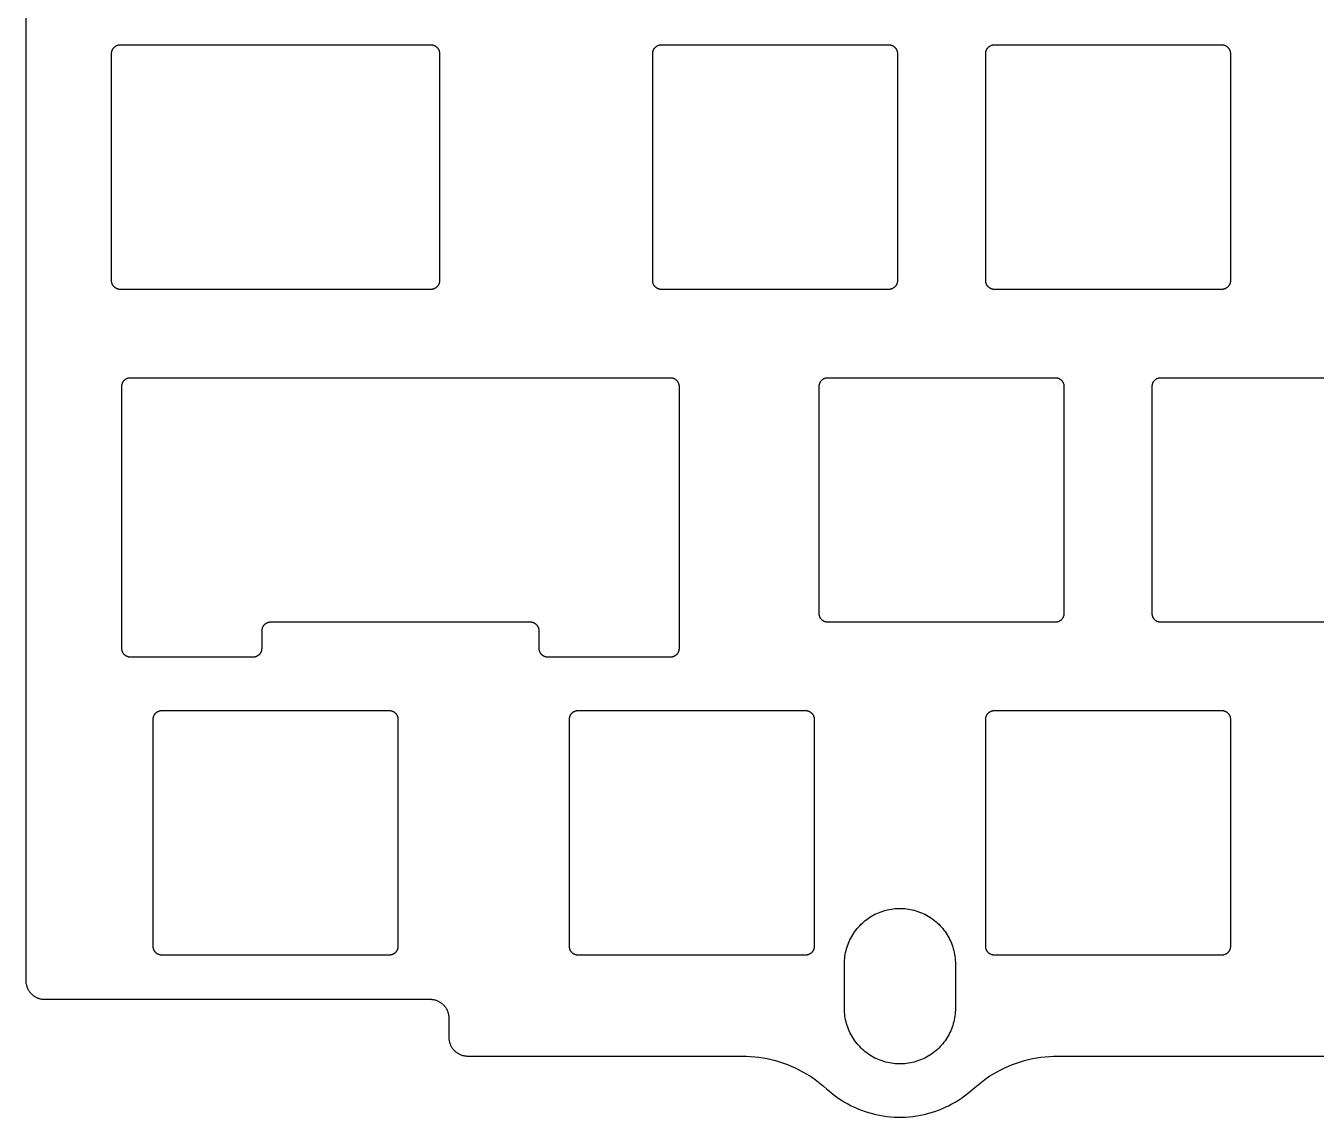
# Model space of a CAD drawing. Header units: millimetres. Extents: x 607 to 893, y -189 to -81.
# Drawn here: x 607.1 to 680.9, y -189.5 to -127 of the extents above; entities that cross this region are included whole.
import ezdxf

# ---------------------------------------------------------------- set-up
doc = ezdxf.new("R2010")
doc.units = ezdxf.units.MM
doc.layers.add('Layer 01', color=18, linetype='Continuous', true_color=0x000000)

msp = doc.modelspace()

# ---------------------------------------------------------------- linework, layer by layer
at = {"layer": 'Layer 01'}
for points in [[(607.125, -88.561), (607.125, -181.661)], [(612.031, -128.611), (612.032, -128.594), (612.032, -128.577), (612.034, -128.56), (612.036, -128.543), (612.039, -128.526), (612.042, -128.509), (612.045, -128.492), (612.05, -128.476), (612.055, -128.459), (612.06, -128.443), (612.066, -128.427), (612.073, -128.411), (612.08, -128.396), (612.087, -128.381), (612.095, -128.366), (612.104, -128.351), (612.113, -128.336), (612.123, -128.322), (612.133, -128.309), (612.143, -128.295), (612.154, -128.282), (612.166, -128.269), (612.178, -128.257), (612.19, -128.245), (612.203, -128.234), (612.216, -128.223), (612.229, -128.212), (612.243, -128.202), (612.257, -128.193), (612.271, -128.183), (612.286, -128.175), (612.301, -128.167), (612.317, -128.159), (612.332, -128.152), (612.348, -128.146), (612.364, -128.14), (612.38, -128.134), (612.396, -128.129), (612.413, -128.125), (612.43, -128.121), (612.446, -128.118), (612.463, -128.115), (612.48, -128.113), (612.497, -128.112), (612.514, -128.111), (612.531, -128.111)], [(612.531, -128.111), (630.294, -128.111)], [(630.294, -128.111), (630.311, -128.111), (630.328, -128.112), (630.345, -128.113), (630.362, -128.115), (630.379, -128.118), (630.395, -128.121), (630.412, -128.125), (630.429, -128.129), (630.445, -128.134), (630.461, -128.14), (630.477, -128.146), (630.493, -128.152), (630.508, -128.159), (630.524, -128.167), (630.539, -128.175), (630.554, -128.183), (630.568, -128.193), (630.582, -128.202), (630.596, -128.212), (630.609, -128.223), (630.622, -128.234), (630.635, -128.245), (630.647, -128.257), (630.659, -128.269), (630.671, -128.282), (630.682, -128.295), (630.692, -128.309), (630.702, -128.322), (630.712, -128.336), (630.721, -128.351), (630.73, -128.366), (630.738, -128.381), (630.745, -128.396), (630.752, -128.411), (630.759, -128.427), (630.765, -128.443), (630.77, -128.459), (630.775, -128.476), (630.78, -128.492), (630.783, -128.509), (630.786, -128.526), (630.789, -128.543), (630.791, -128.56), (630.793, -128.577), (630.793, -128.594), (630.794, -128.611)], [(642.987, -128.611), (642.988, -128.594), (642.989, -128.577), (642.99, -128.56), (642.992, -128.543), (642.995, -128.526), (642.998, -128.509), (643.002, -128.492), (643.006, -128.476), (643.011, -128.459), (643.016, -128.443), (643.022, -128.427), (643.029, -128.411), (643.036, -128.396), (643.044, -128.381), (643.052, -128.366), (643.06, -128.351), (643.069, -128.336), (643.079, -128.322), (643.089, -128.309), (643.1, -128.295), (643.111, -128.282), (643.122, -128.269), (643.134, -128.257), (643.146, -128.245), (643.159, -128.234), (643.172, -128.223), (643.185, -128.212), (643.199, -128.202), (643.213, -128.193), (643.228, -128.183), (643.242, -128.175), (643.257, -128.167), (643.273, -128.159), (643.288, -128.152), (643.304, -128.146), (643.32, -128.14), (643.336, -128.134), (643.353, -128.129), (643.369, -128.125), (643.386, -128.121), (643.403, -128.118), (643.419, -128.115), (643.436, -128.113), (643.453, -128.112), (643.47, -128.111), (643.487, -128.111)], [(643.487, -128.111), (656.487, -128.111)], [(656.487, -128.111), (656.505, -128.111), (656.522, -128.112), (656.539, -128.113), (656.556, -128.115), (656.572, -128.118), (656.589, -128.121), (656.606, -128.125), (656.622, -128.129), (656.639, -128.134), (656.655, -128.14), (656.671, -128.146), (656.687, -128.152), (656.702, -128.159), (656.718, -128.167), (656.733, -128.175), (656.747, -128.183), (656.762, -128.193), (656.776, -128.202), (656.79, -128.212), (656.803, -128.223), (656.816, -128.234), (656.829, -128.245), (656.841, -128.257), (656.853, -128.269), (656.864, -128.282), (656.875, -128.295), (656.886, -128.309), (656.896, -128.322), (656.906, -128.336), (656.915, -128.351), (656.923, -128.366), (656.931, -128.381), (656.939, -128.396), (656.946, -128.411), (656.953, -128.427), (656.959, -128.443), (656.964, -128.459), (656.969, -128.476), (656.973, -128.492), (656.977, -128.509), (656.98, -128.526), (656.983, -128.543), (656.985, -128.56), (656.986, -128.577), (656.987, -128.594), (656.987, -128.611)], [(662.037, -128.611), (662.038, -128.594), (662.039, -128.577), (662.04, -128.56), (662.042, -128.543), (662.045, -128.526), (662.048, -128.509), (662.052, -128.492), (662.056, -128.476), (662.061, -128.459), (662.066, -128.443), (662.072, -128.427), (662.079, -128.411), (662.086, -128.396), (662.094, -128.381), (662.102, -128.366), (662.11, -128.351), (662.119, -128.336), (662.129, -128.322), (662.139, -128.309), (662.15, -128.295), (662.161, -128.282), (662.172, -128.269), (662.184, -128.257), (662.196, -128.245), (662.209, -128.234), (662.222, -128.223), (662.235, -128.212), (662.249, -128.202), (662.263, -128.193), (662.278, -128.183), (662.292, -128.175), (662.307, -128.167), (662.323, -128.159), (662.338, -128.152), (662.354, -128.146), (662.37, -128.14), (662.386, -128.134), (662.403, -128.129), (662.419, -128.125), (662.436, -128.121), (662.453, -128.118), (662.469, -128.115), (662.486, -128.113), (662.503, -128.112), (662.52, -128.111), (662.538, -128.111)], [(662.538, -128.111), (675.538, -128.111)], [(675.538, -128.111), (675.555, -128.111), (675.572, -128.112), (675.589, -128.113), (675.606, -128.115), (675.622, -128.118), (675.639, -128.121), (675.656, -128.125), (675.672, -128.129), (675.689, -128.134), (675.705, -128.14), (675.721, -128.146), (675.737, -128.152), (675.752, -128.159), (675.768, -128.167), (675.783, -128.175), (675.797, -128.183), (675.812, -128.193), (675.826, -128.202), (675.84, -128.212), (675.853, -128.223), (675.866, -128.234), (675.879, -128.245), (675.891, -128.257), (675.903, -128.269), (675.914, -128.282), (675.925, -128.295), (675.936, -128.309), (675.946, -128.322), (675.956, -128.336), (675.965, -128.351), (675.973, -128.366), (675.981, -128.381), (675.989, -128.396), (675.996, -128.411), (676.003, -128.427), (676.009, -128.443), (676.014, -128.459), (676.019, -128.476), (676.023, -128.492), (676.027, -128.509), (676.03, -128.526), (676.033, -128.543), (676.035, -128.56), (676.036, -128.577), (676.037, -128.594), (676.037, -128.611)], [(612.031, -141.611), (612.031, -128.611)], [(630.794, -128.611), (630.794, -141.611)], [(642.987, -141.611), (642.987, -128.611)], [(656.987, -128.611), (656.987, -141.611)], [(662.037, -141.611), (662.037, -128.611)], [(676.037, -128.611), (676.037, -141.611)], [(612.531, -142.111), (612.514, -142.11), (612.497, -142.11), (612.48, -142.108), (612.463, -142.106), (612.446, -142.103), (612.43, -142.1), (612.413, -142.096), (612.396, -142.092), (612.38, -142.087), (612.364, -142.082), (612.348, -142.076), (612.332, -142.069), (612.317, -142.062), (612.301, -142.055), (612.286, -142.047), (612.271, -142.038), (612.257, -142.029), (612.243, -142.019), (612.229, -142.009), (612.216, -141.999), (612.203, -141.988), (612.19, -141.976), (612.178, -141.964), (612.166, -141.952), (612.154, -141.939), (612.143, -141.926), (612.133, -141.913), (612.123, -141.899), (612.113, -141.885), (612.104, -141.87), (612.095, -141.856), (612.087, -141.841), (612.08, -141.825), (612.073, -141.81), (612.066, -141.794), (612.06, -141.778), (612.055, -141.762), (612.05, -141.746), (612.045, -141.729), (612.042, -141.712), (612.039, -141.696), (612.036, -141.679), (612.034, -141.662), (612.032, -141.645), (612.032, -141.628), (612.031, -141.611)], [(630.794, -141.611), (630.793, -141.628), (630.793, -141.645), (630.791, -141.662), (630.789, -141.679), (630.786, -141.696), (630.783, -141.712), (630.78, -141.729), (630.775, -141.746), (630.77, -141.762), (630.765, -141.778), (630.759, -141.794), (630.752, -141.81), (630.745, -141.825), (630.738, -141.841), (630.73, -141.856), (630.721, -141.87), (630.712, -141.885), (630.702, -141.899), (630.692, -141.913), (630.682, -141.926), (630.671, -141.939), (630.659, -141.952), (630.647, -141.964), (630.635, -141.976), (630.622, -141.988), (630.609, -141.999), (630.596, -142.009), (630.582, -142.019), (630.568, -142.029), (630.554, -142.038), (630.539, -142.047), (630.524, -142.055), (630.508, -142.062), (630.493, -142.069), (630.477, -142.076), (630.461, -142.082), (630.445, -142.087), (630.429, -142.092), (630.412, -142.096), (630.395, -142.1), (630.379, -142.103), (630.362, -142.106), (630.345, -142.108), (630.328, -142.11), (630.311, -142.11), (630.294, -142.111)], [(643.487, -142.111), (643.47, -142.11), (643.453, -142.11), (643.436, -142.108), (643.419, -142.106), (643.403, -142.103), (643.386, -142.1), (643.369, -142.096), (643.353, -142.092), (643.336, -142.087), (643.32, -142.082), (643.304, -142.076), (643.288, -142.069), (643.273, -142.062), (643.257, -142.055), (643.242, -142.047), (643.228, -142.038), (643.213, -142.029), (643.199, -142.019), (643.185, -142.009), (643.172, -141.999), (643.159, -141.988), (643.146, -141.976), (643.134, -141.964), (643.122, -141.952), (643.111, -141.939), (643.1, -141.926), (643.089, -141.913), (643.079, -141.899), (643.069, -141.885), (643.06, -141.87), (643.052, -141.856), (643.044, -141.841), (643.036, -141.825), (643.029, -141.81), (643.022, -141.794), (643.016, -141.778), (643.011, -141.762), (643.006, -141.746), (643.002, -141.729), (642.998, -141.712), (642.995, -141.696), (642.992, -141.679), (642.99, -141.662), (642.989, -141.645), (642.988, -141.628), (642.987, -141.611)], [(656.987, -141.611), (656.987, -141.628), (656.986, -141.645), (656.985, -141.662), (656.983, -141.679), (656.98, -141.696), (656.977, -141.712), (656.973, -141.729), (656.969, -141.746), (656.964, -141.762), (656.959, -141.778), (656.953, -141.794), (656.946, -141.81), (656.939, -141.825), (656.931, -141.841), (656.923, -141.856), (656.915, -141.87), (656.906, -141.885), (656.896, -141.899), (656.886, -141.913), (656.875, -141.926), (656.864, -141.939), (656.853, -141.952), (656.841, -141.964), (656.829, -141.976), (656.816, -141.988), (656.803, -141.999), (656.79, -142.009), (656.776, -142.019), (656.762, -142.029), (656.747, -142.038), (656.733, -142.047), (656.718, -142.055), (656.702, -142.062), (656.687, -142.069), (656.671, -142.076), (656.655, -142.082), (656.639, -142.087), (656.622, -142.092), (656.606, -142.096), (656.589, -142.1), (656.572, -142.103), (656.556, -142.106), (656.539, -142.108), (656.522, -142.11), (656.505, -142.11), (656.487, -142.111)], [(662.538, -142.111), (662.52, -142.11), (662.503, -142.11), (662.486, -142.108), (662.469, -142.106), (662.453, -142.103), (662.436, -142.1), (662.419, -142.096), (662.403, -142.092), (662.386, -142.087), (662.37, -142.082), (662.354, -142.076), (662.338, -142.069), (662.323, -142.062), (662.307, -142.055), (662.292, -142.047), (662.278, -142.038), (662.263, -142.029), (662.249, -142.019), (662.235, -142.009), (662.222, -141.999), (662.209, -141.988), (662.196, -141.976), (662.184, -141.964), (662.172, -141.952), (662.161, -141.939), (662.15, -141.926), (662.139, -141.913), (662.129, -141.899), (662.119, -141.885), (662.11, -141.87), (662.102, -141.856), (662.094, -141.841), (662.086, -141.825), (662.079, -141.81), (662.072, -141.794), (662.066, -141.778), (662.061, -141.762), (662.056, -141.746), (662.052, -141.729), (662.048, -141.712), (662.045, -141.696), (662.042, -141.679), (662.04, -141.662), (662.039, -141.645), (662.038, -141.628), (662.037, -141.611)], [(676.037, -141.611), (676.037, -141.628), (676.036, -141.645), (676.035, -141.662), (676.033, -141.679), (676.03, -141.696), (676.027, -141.712), (676.023, -141.729), (676.019, -141.746), (676.014, -141.762), (676.009, -141.778), (676.003, -141.794), (675.996, -141.81), (675.989, -141.825), (675.981, -141.841), (675.973, -141.856), (675.965, -141.87), (675.956, -141.885), (675.946, -141.899), (675.936, -141.913), (675.925, -141.926), (675.914, -141.939), (675.903, -141.952), (675.891, -141.964), (675.879, -141.976), (675.866, -141.988), (675.853, -141.999), (675.84, -142.009), (675.826, -142.019), (675.812, -142.029), (675.797, -142.038), (675.783, -142.047), (675.768, -142.055), (675.752, -142.062), (675.737, -142.069), (675.721, -142.076), (675.705, -142.082), (675.689, -142.087), (675.672, -142.092), (675.656, -142.096), (675.639, -142.1), (675.622, -142.103), (675.606, -142.106), (675.589, -142.108), (675.572, -142.11), (675.555, -142.11), (675.538, -142.111)], [(630.294, -142.111), (612.531, -142.111)], [(656.487, -142.111), (643.487, -142.111)], [(675.538, -142.111), (662.538, -142.111)], [(612.618, -147.661), (612.619, -147.644), (612.619, -147.627), (612.621, -147.61), (612.623, -147.593), (612.626, -147.576), (612.629, -147.559), (612.632, -147.542), (612.637, -147.526), (612.642, -147.509), (612.647, -147.493), (612.653, -147.477), (612.66, -147.461), (612.667, -147.446), (612.674, -147.431), (612.682, -147.416), (612.691, -147.401), (612.7, -147.386), (612.71, -147.372), (612.72, -147.359), (612.73, -147.345), (612.741, -147.332), (612.753, -147.319), (612.765, -147.307), (612.777, -147.295), (612.79, -147.284), (612.803, -147.273), (612.816, -147.262), (612.83, -147.252), (612.844, -147.243), (612.858, -147.233), (612.873, -147.225), (612.888, -147.217), (612.904, -147.209), (612.919, -147.202), (612.935, -147.196), (612.951, -147.19), (612.967, -147.184), (612.983, -147.179), (613, -147.175), (613.017, -147.171), (613.033, -147.168), (613.05, -147.165), (613.067, -147.163), (613.084, -147.162), (613.101, -147.161), (613.118, -147.161)], [(613.118, -147.161), (643.994, -147.161)], [(643.994, -147.161), (644.011, -147.161), (644.028, -147.162), (644.045, -147.163), (644.062, -147.165), (644.079, -147.168), (644.096, -147.171), (644.113, -147.175), (644.129, -147.179), (644.146, -147.184), (644.162, -147.19), (644.178, -147.196), (644.193, -147.202), (644.209, -147.209), (644.224, -147.217), (644.239, -147.225), (644.254, -147.233), (644.268, -147.243), (644.283, -147.252), (644.296, -147.262), (644.31, -147.273), (644.323, -147.284), (644.336, -147.295), (644.348, -147.307), (644.36, -147.319), (644.371, -147.332), (644.382, -147.345), (644.393, -147.359), (644.403, -147.372), (644.412, -147.386), (644.421, -147.401), (644.43, -147.416), (644.438, -147.431), (644.446, -147.446), (644.453, -147.461), (644.459, -147.477), (644.465, -147.493), (644.471, -147.509), (644.476, -147.526), (644.48, -147.542), (644.484, -147.559), (644.487, -147.576), (644.49, -147.593), (644.492, -147.61), (644.493, -147.627), (644.494, -147.644), (644.494, -147.661)], [(652.513, -147.661), (652.513, -147.644), (652.514, -147.627), (652.515, -147.61), (652.517, -147.593), (652.52, -147.576), (652.523, -147.559), (652.527, -147.542), (652.531, -147.526), (652.536, -147.509), (652.541, -147.493), (652.547, -147.477), (652.554, -147.461), (652.561, -147.446), (652.569, -147.431), (652.577, -147.416), (652.585, -147.401), (652.594, -147.386), (652.604, -147.372), (652.614, -147.359), (652.625, -147.345), (652.636, -147.332), (652.647, -147.319), (652.659, -147.307), (652.671, -147.295), (652.684, -147.284), (652.697, -147.273), (652.71, -147.262), (652.724, -147.252), (652.738, -147.243), (652.753, -147.233), (652.767, -147.225), (652.782, -147.217), (652.798, -147.209), (652.813, -147.202), (652.829, -147.196), (652.845, -147.19), (652.861, -147.184), (652.878, -147.179), (652.894, -147.175), (652.911, -147.171), (652.928, -147.168), (652.944, -147.165), (652.961, -147.163), (652.978, -147.162), (652.995, -147.161), (653.013, -147.161)], [(653.013, -147.161), (666.013, -147.161)], [(666.013, -147.161), (666.03, -147.161), (666.047, -147.162), (666.064, -147.163), (666.081, -147.165), (666.097, -147.168), (666.114, -147.171), (666.131, -147.175), (666.147, -147.179), (666.164, -147.184), (666.18, -147.19), (666.196, -147.196), (666.212, -147.202), (666.227, -147.209), (666.243, -147.217), (666.258, -147.225), (666.272, -147.233), (666.287, -147.243), (666.301, -147.252), (666.315, -147.262), (666.328, -147.273), (666.341, -147.284), (666.354, -147.295), (666.366, -147.307), (666.378, -147.319), (666.389, -147.332), (666.4, -147.345), (666.411, -147.359), (666.421, -147.372), (666.431, -147.386), (666.44, -147.401), (666.448, -147.416), (666.456, -147.431), (666.464, -147.446), (666.471, -147.461), (666.478, -147.477), (666.484, -147.493), (666.489, -147.509), (666.494, -147.526), (666.498, -147.542), (666.502, -147.559), (666.505, -147.576), (666.508, -147.593), (666.51, -147.61), (666.511, -147.627), (666.512, -147.644), (666.512, -147.661)], [(671.562, -147.661), (671.563, -147.644), (671.564, -147.627), (671.565, -147.61), (671.567, -147.593), (671.57, -147.576), (671.573, -147.559), (671.577, -147.542), (671.581, -147.526), (671.586, -147.509), (671.591, -147.493), (671.597, -147.477), (671.604, -147.461), (671.611, -147.446), (671.619, -147.431), (671.627, -147.416), (671.635, -147.401), (671.644, -147.386), (671.654, -147.372), (671.664, -147.359), (671.675, -147.345), (671.686, -147.332), (671.697, -147.319), (671.709, -147.307), (671.721, -147.295), (671.734, -147.284), (671.747, -147.273), (671.76, -147.262), (671.774, -147.252), (671.788, -147.243), (671.803, -147.233), (671.817, -147.225), (671.832, -147.217), (671.848, -147.209), (671.863, -147.202), (671.879, -147.196), (671.895, -147.19), (671.911, -147.184), (671.928, -147.179), (671.944, -147.175), (671.961, -147.171), (671.978, -147.168), (671.994, -147.165), (672.011, -147.163), (672.028, -147.162), (672.045, -147.161), (672.062, -147.161)], [(672.062, -147.161), (685.062, -147.161)], [(612.618, -162.661), (612.618, -147.661)], [(644.494, -147.661), (644.494, -162.661)], [(652.513, -160.661), (652.513, -147.661)], [(666.512, -147.661), (666.512, -160.661)], [(671.562, -160.661), (671.562, -147.661)], [(653.013, -161.161), (652.995, -161.16), (652.978, -161.16), (652.961, -161.158), (652.944, -161.156), (652.928, -161.153), (652.911, -161.15), (652.894, -161.146), (652.878, -161.142), (652.861, -161.137), (652.845, -161.132), (652.829, -161.126), (652.813, -161.119), (652.798, -161.112), (652.782, -161.105), (652.767, -161.097), (652.753, -161.088), (652.738, -161.079), (652.724, -161.069), (652.71, -161.059), (652.697, -161.049), (652.684, -161.038), (652.671, -161.026), (652.659, -161.014), (652.647, -161.002), (652.636, -160.989), (652.625, -160.976), (652.614, -160.963), (652.604, -160.949), (652.594, -160.935), (652.585, -160.92), (652.577, -160.906), (652.569, -160.891), (652.561, -160.875), (652.554, -160.86), (652.547, -160.844), (652.541, -160.828), (652.536, -160.812), (652.531, -160.796), (652.527, -160.779), (652.523, -160.762), (652.52, -160.746), (652.517, -160.729), (652.515, -160.712), (652.514, -160.695), (652.513, -160.678), (652.513, -160.661)], [(666.512, -160.661), (666.512, -160.678), (666.511, -160.695), (666.51, -160.712), (666.508, -160.729), (666.505, -160.746), (666.502, -160.762), (666.498, -160.779), (666.494, -160.796), (666.489, -160.812), (666.484, -160.828), (666.478, -160.844), (666.471, -160.86), (666.464, -160.875), (666.456, -160.891), (666.448, -160.906), (666.44, -160.92), (666.431, -160.935), (666.421, -160.949), (666.411, -160.963), (666.4, -160.976), (666.389, -160.989), (666.378, -161.002), (666.366, -161.014), (666.354, -161.026), (666.341, -161.038), (666.328, -161.049), (666.315, -161.059), (666.301, -161.069), (666.287, -161.079), (666.272, -161.088), (666.258, -161.097), (666.243, -161.105), (666.227, -161.112), (666.212, -161.119), (666.196, -161.126), (666.18, -161.132), (666.164, -161.137), (666.147, -161.142), (666.131, -161.146), (666.114, -161.15), (666.097, -161.153), (666.081, -161.156), (666.064, -161.158), (666.047, -161.16), (666.03, -161.16), (666.013, -161.161)], [(672.062, -161.161), (672.045, -161.16), (672.028, -161.16), (672.011, -161.158), (671.994, -161.156), (671.978, -161.153), (671.961, -161.15), (671.944, -161.146), (671.928, -161.142), (671.911, -161.137), (671.895, -161.132), (671.879, -161.126), (671.863, -161.119), (671.848, -161.112), (671.832, -161.105), (671.817, -161.097), (671.803, -161.088), (671.788, -161.079), (671.774, -161.069), (671.76, -161.059), (671.747, -161.049), (671.734, -161.038), (671.721, -161.026), (671.709, -161.014), (671.697, -161.002), (671.686, -160.989), (671.675, -160.976), (671.664, -160.963), (671.654, -160.949), (671.644, -160.935), (671.635, -160.92), (671.627, -160.906), (671.619, -160.891), (671.611, -160.875), (671.604, -160.86), (671.597, -160.844), (671.591, -160.828), (671.586, -160.812), (671.581, -160.796), (671.577, -160.779), (671.573, -160.762), (671.57, -160.746), (671.567, -160.729), (671.565, -160.712), (671.564, -160.695), (671.563, -160.678), (671.562, -160.661)], [(621.118, -161.161), (621.101, -161.161), (621.084, -161.162), (621.067, -161.163), (621.05, -161.165), (621.033, -161.168), (621.017, -161.171), (621, -161.175), (620.983, -161.179), (620.967, -161.184), (620.951, -161.19), (620.935, -161.196), (620.919, -161.202), (620.904, -161.209), (620.888, -161.217), (620.873, -161.225), (620.858, -161.233), (620.844, -161.243), (620.83, -161.252), (620.816, -161.262), (620.803, -161.273), (620.79, -161.284), (620.777, -161.295), (620.765, -161.307), (620.753, -161.319), (620.741, -161.332), (620.73, -161.345), (620.72, -161.359), (620.71, -161.372), (620.7, -161.386), (620.691, -161.401), (620.682, -161.416), (620.674, -161.431), (620.667, -161.446), (620.66, -161.461), (620.653, -161.477), (620.647, -161.493), (620.642, -161.509), (620.637, -161.526), (620.632, -161.542), (620.629, -161.559), (620.626, -161.576), (620.623, -161.593), (620.621, -161.61), (620.619, -161.627), (620.619, -161.644), (620.618, -161.661)], [(620.618, -161.661), (620.618, -162.661)], [(635.994, -161.161), (621.118, -161.161)], [(636.494, -161.661), (636.494, -161.644), (636.493, -161.627), (636.492, -161.61), (636.49, -161.593), (636.487, -161.576), (636.484, -161.559), (636.48, -161.542), (636.476, -161.526), (636.471, -161.509), (636.465, -161.493), (636.459, -161.477), (636.453, -161.461), (636.446, -161.446), (636.438, -161.431), (636.43, -161.416), (636.421, -161.401), (636.412, -161.386), (636.403, -161.372), (636.393, -161.359), (636.382, -161.345), (636.371, -161.332), (636.36, -161.319), (636.348, -161.307), (636.336, -161.295), (636.323, -161.284), (636.31, -161.273), (636.296, -161.262), (636.283, -161.252), (636.268, -161.243), (636.254, -161.233), (636.239, -161.225), (636.224, -161.217), (636.209, -161.209), (636.193, -161.202), (636.178, -161.196), (636.162, -161.19), (636.146, -161.184), (636.129, -161.179), (636.113, -161.175), (636.096, -161.171), (636.079, -161.168), (636.062, -161.165), (636.045, -161.163), (636.028, -161.162), (636.011, -161.161), (635.994, -161.161)], [(636.494, -162.661), (636.494, -161.661)], [(666.013, -161.161), (653.013, -161.161)], [(685.062, -161.161), (672.062, -161.161)], [(613.118, -163.161), (613.101, -163.16), (613.084, -163.16), (613.067, -163.158), (613.05, -163.156), (613.033, -163.153), (613.017, -163.15), (613, -163.146), (612.983, -163.142), (612.967, -163.137), (612.951, -163.132), (612.935, -163.126), (612.919, -163.119), (612.904, -163.112), (612.888, -163.105), (612.873, -163.097), (612.858, -163.088), (612.844, -163.079), (612.83, -163.069), (612.816, -163.059), (612.803, -163.049), (612.79, -163.038), (612.777, -163.026), (612.765, -163.014), (612.753, -163.002), (612.741, -162.989), (612.73, -162.976), (612.72, -162.963), (612.71, -162.949), (612.7, -162.935), (612.691, -162.92), (612.682, -162.906), (612.674, -162.891), (612.667, -162.875), (612.66, -162.86), (612.653, -162.844), (612.647, -162.828), (612.642, -162.812), (612.637, -162.796), (612.632, -162.779), (612.629, -162.762), (612.626, -162.746), (612.623, -162.729), (612.621, -162.712), (612.619, -162.695), (612.619, -162.678), (612.618, -162.661)], [(620.618, -162.661), (620.618, -162.678), (620.617, -162.695), (620.616, -162.712), (620.614, -162.729), (620.611, -162.746), (620.608, -162.762), (620.604, -162.779), (620.6, -162.796), (620.595, -162.812), (620.589, -162.828), (620.583, -162.844), (620.577, -162.86), (620.57, -162.875), (620.562, -162.891), (620.554, -162.906), (620.545, -162.92), (620.536, -162.935), (620.527, -162.949), (620.517, -162.963), (620.506, -162.976), (620.495, -162.989), (620.484, -163.002), (620.472, -163.014), (620.46, -163.026), (620.447, -163.038), (620.434, -163.049), (620.42, -163.059), (620.407, -163.069), (620.392, -163.079), (620.378, -163.088), (620.363, -163.097), (620.348, -163.105), (620.333, -163.112), (620.317, -163.119), (620.302, -163.126), (620.286, -163.132), (620.27, -163.137), (620.253, -163.142), (620.237, -163.146), (620.22, -163.15), (620.203, -163.153), (620.186, -163.156), (620.169, -163.158), (620.152, -163.16), (620.135, -163.16), (620.118, -163.161)], [(636.994, -163.161), (636.977, -163.16), (636.96, -163.16), (636.943, -163.158), (636.926, -163.156), (636.909, -163.153), (636.893, -163.15), (636.876, -163.146), (636.859, -163.142), (636.843, -163.137), (636.827, -163.132), (636.811, -163.126), (636.795, -163.119), (636.78, -163.112), (636.764, -163.105), (636.749, -163.097), (636.734, -163.088), (636.72, -163.079), (636.706, -163.069), (636.692, -163.059), (636.679, -163.049), (636.666, -163.038), (636.653, -163.026), (636.641, -163.014), (636.629, -163.002), (636.617, -162.989), (636.606, -162.976), (636.596, -162.963), (636.586, -162.949), (636.576, -162.935), (636.567, -162.92), (636.558, -162.906), (636.55, -162.891), (636.543, -162.875), (636.536, -162.86), (636.529, -162.844), (636.523, -162.828), (636.518, -162.812), (636.513, -162.796), (636.508, -162.779), (636.505, -162.762), (636.502, -162.746), (636.499, -162.729), (636.497, -162.712), (636.495, -162.695), (636.495, -162.678), (636.494, -162.661)], [(644.494, -162.661), (644.494, -162.678), (644.493, -162.695), (644.492, -162.712), (644.49, -162.729), (644.487, -162.746), (644.484, -162.762), (644.48, -162.779), (644.476, -162.796), (644.471, -162.812), (644.465, -162.828), (644.459, -162.844), (644.453, -162.86), (644.446, -162.875), (644.438, -162.891), (644.43, -162.906), (644.421, -162.92), (644.412, -162.935), (644.403, -162.949), (644.393, -162.963), (644.382, -162.976), (644.371, -162.989), (644.36, -163.002), (644.348, -163.014), (644.336, -163.026), (644.323, -163.038), (644.31, -163.049), (644.296, -163.059), (644.283, -163.069), (644.268, -163.079), (644.254, -163.088), (644.239, -163.097), (644.224, -163.105), (644.209, -163.112), (644.193, -163.119), (644.178, -163.126), (644.162, -163.132), (644.146, -163.137), (644.129, -163.142), (644.113, -163.146), (644.096, -163.15), (644.079, -163.153), (644.062, -163.156), (644.045, -163.158), (644.028, -163.16), (644.011, -163.16), (643.994, -163.161)], [(620.118, -163.161), (613.118, -163.161)], [(643.994, -163.161), (636.994, -163.161)], [(614.413, -166.711), (614.413, -166.694), (614.414, -166.677), (614.415, -166.66), (614.417, -166.643), (614.42, -166.626), (614.423, -166.609), (614.427, -166.592), (614.431, -166.576), (614.436, -166.559), (614.441, -166.543), (614.447, -166.527), (614.454, -166.511), (614.461, -166.496), (614.469, -166.481), (614.477, -166.466), (614.485, -166.451), (614.494, -166.436), (614.504, -166.422), (614.514, -166.409), (614.525, -166.395), (614.536, -166.382), (614.547, -166.369), (614.559, -166.357), (614.571, -166.345), (614.584, -166.334), (614.597, -166.323), (614.61, -166.312), (614.624, -166.302), (614.638, -166.293), (614.653, -166.283), (614.667, -166.275), (614.682, -166.267), (614.698, -166.259), (614.713, -166.252), (614.729, -166.246), (614.745, -166.24), (614.761, -166.234), (614.778, -166.229), (614.794, -166.225), (614.811, -166.221), (614.828, -166.218), (614.844, -166.215), (614.861, -166.213), (614.878, -166.212), (614.895, -166.211), (614.913, -166.211)], [(614.413, -179.711), (614.413, -166.711)], [(614.913, -166.211), (627.913, -166.211)], [(627.913, -166.211), (627.93, -166.211), (627.947, -166.212), (627.964, -166.213), (627.981, -166.215), (627.997, -166.218), (628.014, -166.221), (628.031, -166.225), (628.047, -166.229), (628.064, -166.234), (628.08, -166.24), (628.096, -166.246), (628.112, -166.252), (628.127, -166.259), (628.143, -166.267), (628.158, -166.275), (628.172, -166.283), (628.187, -166.293), (628.201, -166.302), (628.215, -166.312), (628.228, -166.323), (628.241, -166.334), (628.254, -166.345), (628.266, -166.357), (628.278, -166.369), (628.289, -166.382), (628.3, -166.395), (628.311, -166.409), (628.321, -166.422), (628.331, -166.436), (628.34, -166.451), (628.348, -166.466), (628.356, -166.481), (628.364, -166.496), (628.371, -166.511), (628.378, -166.527), (628.384, -166.543), (628.389, -166.559), (628.394, -166.576), (628.398, -166.592), (628.402, -166.609), (628.405, -166.626), (628.408, -166.643), (628.41, -166.66), (628.411, -166.677), (628.412, -166.694), (628.412, -166.711)], [(628.412, -166.711), (628.412, -179.711)], [(638.225, -166.711), (638.225, -166.694), (638.226, -166.677), (638.228, -166.66), (638.23, -166.643), (638.232, -166.626), (638.235, -166.609), (638.239, -166.592), (638.244, -166.576), (638.248, -166.559), (638.254, -166.543), (638.26, -166.527), (638.266, -166.511), (638.273, -166.496), (638.281, -166.481), (638.289, -166.466), (638.298, -166.451), (638.307, -166.436), (638.317, -166.422), (638.327, -166.409), (638.337, -166.395), (638.348, -166.382), (638.36, -166.369), (638.371, -166.357), (638.384, -166.345), (638.396, -166.334), (638.409, -166.323), (638.423, -166.312), (638.437, -166.302), (638.451, -166.293), (638.465, -166.283), (638.48, -166.275), (638.495, -166.267), (638.51, -166.259), (638.526, -166.252), (638.542, -166.246), (638.558, -166.24), (638.574, -166.234), (638.59, -166.229), (638.607, -166.225), (638.623, -166.221), (638.64, -166.218), (638.657, -166.215), (638.674, -166.213), (638.691, -166.212), (638.708, -166.211), (638.725, -166.211)], [(638.225, -179.711), (638.225, -166.711)], [(638.725, -166.211), (651.725, -166.211)], [(651.725, -166.211), (651.742, -166.211), (651.759, -166.212), (651.776, -166.213), (651.793, -166.215), (651.81, -166.218), (651.827, -166.221), (651.843, -166.225), (651.86, -166.229), (651.876, -166.234), (651.892, -166.24), (651.908, -166.246), (651.924, -166.252), (651.94, -166.259), (651.955, -166.267), (651.97, -166.275), (651.985, -166.283), (651.999, -166.293), (652.013, -166.302), (652.027, -166.312), (652.041, -166.323), (652.054, -166.334), (652.066, -166.345), (652.079, -166.357), (652.09, -166.369), (652.102, -166.382), (652.113, -166.395), (652.123, -166.409), (652.133, -166.422), (652.143, -166.436), (652.152, -166.451), (652.161, -166.466), (652.169, -166.481), (652.177, -166.496), (652.184, -166.511), (652.19, -166.527), (652.196, -166.543), (652.202, -166.559), (652.206, -166.576), (652.211, -166.592), (652.215, -166.609), (652.218, -166.626), (652.22, -166.643), (652.222, -166.66), (652.224, -166.677), (652.225, -166.694), (652.225, -166.711)], [(652.225, -166.711), (652.225, -179.711)], [(662.037, -166.711), (662.038, -166.694), (662.039, -166.677), (662.04, -166.66), (662.042, -166.643), (662.045, -166.626), (662.048, -166.609), (662.052, -166.592), (662.056, -166.576), (662.061, -166.559), (662.066, -166.543), (662.072, -166.527), (662.079, -166.511), (662.086, -166.496), (662.094, -166.481), (662.102, -166.466), (662.11, -166.451), (662.119, -166.436), (662.129, -166.422), (662.139, -166.409), (662.15, -166.395), (662.161, -166.382), (662.172, -166.369), (662.184, -166.357), (662.196, -166.345), (662.209, -166.334), (662.222, -166.323), (662.235, -166.312), (662.249, -166.302), (662.263, -166.293), (662.278, -166.283), (662.292, -166.275), (662.307, -166.267), (662.323, -166.259), (662.338, -166.252), (662.354, -166.246), (662.37, -166.24), (662.386, -166.234), (662.403, -166.229), (662.419, -166.225), (662.436, -166.221), (662.453, -166.218), (662.469, -166.215), (662.486, -166.213), (662.503, -166.212), (662.52, -166.211), (662.538, -166.211)], [(662.037, -179.711), (662.037, -166.711)], [(662.538, -166.211), (675.538, -166.211)], [(675.538, -166.211), (675.555, -166.211), (675.572, -166.212), (675.589, -166.213), (675.606, -166.215), (675.622, -166.218), (675.639, -166.221), (675.656, -166.225), (675.672, -166.229), (675.689, -166.234), (675.705, -166.24), (675.721, -166.246), (675.737, -166.252), (675.752, -166.259), (675.768, -166.267), (675.783, -166.275), (675.797, -166.283), (675.812, -166.293), (675.826, -166.302), (675.84, -166.312), (675.853, -166.323), (675.866, -166.334), (675.879, -166.345), (675.891, -166.357), (675.903, -166.369), (675.914, -166.382), (675.925, -166.395), (675.936, -166.409), (675.946, -166.422), (675.956, -166.436), (675.965, -166.451), (675.973, -166.466), (675.981, -166.481), (675.989, -166.496), (675.996, -166.511), (676.003, -166.527), (676.009, -166.543), (676.014, -166.559), (676.019, -166.576), (676.023, -166.592), (676.027, -166.609), (676.03, -166.626), (676.033, -166.643), (676.035, -166.66), (676.036, -166.677), (676.037, -166.694), (676.037, -166.711)], [(676.037, -166.711), (676.037, -179.711)], [(653.956, -180.711), (653.958, -180.601), (653.963, -180.492), (653.973, -180.382), (653.986, -180.274), (654.003, -180.165), (654.023, -180.058), (654.048, -179.951), (654.076, -179.845), (654.108, -179.74), (654.143, -179.636), (654.182, -179.534), (654.224, -179.433), (654.27, -179.333), (654.319, -179.235), (654.372, -179.139), (654.428, -179.045), (654.487, -178.952), (654.549, -178.862), (654.615, -178.774), (654.683, -178.689), (654.754, -178.605), (654.828, -178.525), (654.905, -178.446), (654.985, -178.371), (655.067, -178.298), (655.151, -178.228), (655.238, -178.162), (655.327, -178.098), (655.418, -178.037), (655.512, -177.98), (655.607, -177.925), (655.704, -177.874), (655.803, -177.827), (655.903, -177.783), (656.005, -177.742), (656.108, -177.705), (656.212, -177.671), (656.318, -177.642), (656.424, -177.615), (656.531, -177.593), (656.639, -177.574), (656.748, -177.559), (656.857, -177.548), (656.966, -177.54), (657.076, -177.536), (657.185, -177.536), (657.295, -177.54), (657.404, -177.548), (657.513, -177.559), (657.622, -177.574), (657.73, -177.593), (657.837, -177.615), (657.944, -177.642), (658.049, -177.671), (658.153, -177.705), (658.256, -177.742), (658.358, -177.783), (658.459, -177.827), (658.557, -177.874), (658.654, -177.925), (658.75, -177.98), (658.843, -178.037), (658.934, -178.098), (659.023, -178.162), (659.11, -178.228), (659.195, -178.298), (659.277, -178.371), (659.356, -178.446), (659.433, -178.525), (659.507, -178.605), (659.578, -178.689), (659.647, -178.774), (659.712, -178.862), (659.774, -178.952), (659.833, -179.045), (659.889, -179.139), (659.942, -179.235), (659.991, -179.333), (660.037, -179.433), (660.079, -179.534), (660.118, -179.636), (660.154, -179.74), (660.185, -179.845), (660.213, -179.951), (660.238, -180.058), (660.258, -180.165), (660.275, -180.274), (660.289, -180.382), (660.298, -180.492), (660.304, -180.601), (660.306, -180.711)], [(614.913, -180.211), (614.895, -180.21), (614.878, -180.21), (614.861, -180.208), (614.844, -180.206), (614.828, -180.203), (614.811, -180.2), (614.794, -180.196), (614.778, -180.192), (614.761, -180.187), (614.745, -180.182), (614.729, -180.176), (614.713, -180.169), (614.698, -180.162), (614.682, -180.155), (614.667, -180.147), (614.653, -180.138), (614.638, -180.129), (614.624, -180.119), (614.61, -180.109), (614.597, -180.099), (614.584, -180.088), (614.571, -180.076), (614.559, -180.064), (614.547, -180.052), (614.536, -180.039), (614.525, -180.026), (614.514, -180.013), (614.504, -179.999), (614.494, -179.985), (614.485, -179.97), (614.477, -179.956), (614.469, -179.941), (614.461, -179.925), (614.454, -179.91), (614.447, -179.894), (614.441, -179.878), (614.436, -179.862), (614.431, -179.846), (614.427, -179.829), (614.423, -179.812), (614.42, -179.796), (614.417, -179.779), (614.415, -179.762), (614.414, -179.745), (614.413, -179.728), (614.413, -179.711)], [(628.412, -179.711), (628.412, -179.728), (628.411, -179.745), (628.41, -179.762), (628.408, -179.779), (628.405, -179.796), (628.402, -179.812), (628.398, -179.829), (628.394, -179.846), (628.389, -179.862), (628.384, -179.878), (628.378, -179.894), (628.371, -179.91), (628.364, -179.925), (628.356, -179.941), (628.348, -179.956), (628.34, -179.97), (628.331, -179.985), (628.321, -179.999), (628.311, -180.013), (628.3, -180.026), (628.289, -180.039), (628.278, -180.052), (628.266, -180.064), (628.254, -180.076), (628.241, -180.088), (628.228, -180.099), (628.215, -180.109), (628.201, -180.119), (628.187, -180.129), (628.172, -180.138), (628.158, -180.147), (628.143, -180.155), (628.127, -180.162), (628.112, -180.169), (628.096, -180.176), (628.08, -180.182), (628.064, -180.187), (628.047, -180.192), (628.031, -180.196), (628.014, -180.2), (627.997, -180.203), (627.981, -180.206), (627.964, -180.208), (627.947, -180.21), (627.93, -180.21), (627.913, -180.211)], [(638.725, -180.211), (638.708, -180.21), (638.691, -180.21), (638.674, -180.208), (638.657, -180.206), (638.64, -180.203), (638.623, -180.2), (638.607, -180.196), (638.59, -180.192), (638.574, -180.187), (638.558, -180.182), (638.542, -180.176), (638.526, -180.169), (638.51, -180.162), (638.495, -180.155), (638.48, -180.147), (638.465, -180.138), (638.451, -180.129), (638.437, -180.119), (638.423, -180.109), (638.409, -180.099), (638.396, -180.088), (638.384, -180.076), (638.371, -180.064), (638.36, -180.052), (638.348, -180.039), (638.337, -180.026), (638.327, -180.013), (638.317, -179.999), (638.307, -179.985), (638.298, -179.97), (638.289, -179.956), (638.281, -179.941), (638.273, -179.925), (638.266, -179.91), (638.26, -179.894), (638.254, -179.878), (638.248, -179.862), (638.244, -179.846), (638.239, -179.829), (638.235, -179.812), (638.232, -179.796), (638.23, -179.779), (638.228, -179.762), (638.226, -179.745), (638.225, -179.728), (638.225, -179.711)], [(652.225, -179.711), (652.225, -179.728), (652.224, -179.745), (652.222, -179.762), (652.22, -179.779), (652.218, -179.796), (652.215, -179.812), (652.211, -179.829), (652.206, -179.846), (652.202, -179.862), (652.196, -179.878), (652.19, -179.894), (652.184, -179.91), (652.177, -179.925), (652.169, -179.941), (652.161, -179.956), (652.152, -179.97), (652.143, -179.985), (652.133, -179.999), (652.123, -180.013), (652.113, -180.026), (652.102, -180.039), (652.09, -180.052), (652.079, -180.064), (652.066, -180.076), (652.054, -180.088), (652.041, -180.099), (652.027, -180.109), (652.013, -180.119), (651.999, -180.129), (651.985, -180.138), (651.97, -180.147), (651.955, -180.155), (651.94, -180.162), (651.924, -180.169), (651.908, -180.176), (651.892, -180.182), (651.876, -180.187), (651.86, -180.192), (651.843, -180.196), (651.827, -180.2), (651.81, -180.203), (651.793, -180.206), (651.776, -180.208), (651.759, -180.21), (651.742, -180.21), (651.725, -180.211)], [(662.538, -180.211), (662.52, -180.21), (662.503, -180.21), (662.486, -180.208), (662.469, -180.206), (662.453, -180.203), (662.436, -180.2), (662.419, -180.196), (662.403, -180.192), (662.386, -180.187), (662.37, -180.182), (662.354, -180.176), (662.338, -180.169), (662.323, -180.162), (662.307, -180.155), (662.292, -180.147), (662.278, -180.138), (662.263, -180.129), (662.249, -180.119), (662.235, -180.109), (662.222, -180.099), (662.209, -180.088), (662.196, -180.076), (662.184, -180.064), (662.172, -180.052), (662.161, -180.039), (662.15, -180.026), (662.139, -180.013), (662.129, -179.999), (662.119, -179.985), (662.11, -179.97), (662.102, -179.956), (662.094, -179.941), (662.086, -179.925), (662.079, -179.91), (662.072, -179.894), (662.066, -179.878), (662.061, -179.862), (662.056, -179.846), (662.052, -179.829), (662.048, -179.812), (662.045, -179.796), (662.042, -179.779), (662.04, -179.762), (662.039, -179.745), (662.038, -179.728), (662.037, -179.711)], [(676.037, -179.711), (676.037, -179.728), (676.036, -179.745), (676.035, -179.762), (676.033, -179.779), (676.03, -179.796), (676.027, -179.812), (676.023, -179.829), (676.019, -179.846), (676.014, -179.862), (676.009, -179.878), (676.003, -179.894), (675.996, -179.91), (675.989, -179.925), (675.981, -179.941), (675.973, -179.956), (675.965, -179.97), (675.956, -179.985), (675.946, -179.999), (675.936, -180.013), (675.925, -180.026), (675.914, -180.039), (675.903, -180.052), (675.891, -180.064), (675.879, -180.076), (675.866, -180.088), (675.853, -180.099), (675.84, -180.109), (675.826, -180.119), (675.812, -180.129), (675.797, -180.138), (675.783, -180.147), (675.768, -180.155), (675.752, -180.162), (675.737, -180.169), (675.721, -180.176), (675.705, -180.182), (675.689, -180.187), (675.672, -180.192), (675.656, -180.196), (675.639, -180.2), (675.622, -180.203), (675.606, -180.206), (675.589, -180.208), (675.572, -180.21), (675.555, -180.21), (675.538, -180.211)], [(627.913, -180.211), (614.913, -180.211)], [(651.725, -180.211), (638.725, -180.211)], [(653.956, -183.261), (653.956, -180.711)], [(660.306, -180.711), (660.306, -183.261)], [(675.538, -180.211), (662.538, -180.211)], [(607.125, -181.661), (607.126, -181.697), (607.128, -181.734), (607.131, -181.771), (607.135, -181.807), (607.141, -181.843), (607.147, -181.879), (607.156, -181.915), (607.165, -181.951), (607.175, -181.986), (607.187, -182.021), (607.2, -182.055), (607.214, -182.089), (607.229, -182.122), (607.246, -182.155), (607.263, -182.188), (607.281, -182.219), (607.301, -182.25), (607.322, -182.281), (607.343, -182.31), (607.366, -182.339), (607.39, -182.367), (607.414, -182.394), (607.44, -182.421), (607.466, -182.446), (607.494, -182.471), (607.522, -182.495), (607.55, -182.517), (607.58, -182.539), (607.61, -182.56), (607.641, -182.579), (607.673, -182.598), (607.705, -182.615), (607.738, -182.632), (607.772, -182.647), (607.806, -182.661), (607.84, -182.674), (607.875, -182.685), (607.91, -182.696), (607.945, -182.705), (607.981, -182.713), (608.017, -182.72), (608.054, -182.726), (608.09, -182.73), (608.127, -182.733), (608.163, -182.735), (608.2, -182.736)], [(608.2, -182.736), (630.25, -182.736)], [(630.25, -182.736), (630.287, -182.736), (630.323, -182.738), (630.36, -182.741), (630.396, -182.746), (630.433, -182.751), (630.469, -182.758), (630.505, -182.766), (630.54, -182.776), (630.575, -182.786), (630.61, -182.798), (630.644, -182.811), (630.678, -182.825), (630.712, -182.84), (630.745, -182.856), (630.777, -182.874), (630.809, -182.892), (630.84, -182.912), (630.87, -182.932), (630.9, -182.954), (630.928, -182.977), (630.956, -183), (630.984, -183.025), (631.01, -183.051), (631.036, -183.077), (631.06, -183.104), (631.084, -183.132), (631.107, -183.161), (631.128, -183.191), (631.149, -183.221), (631.169, -183.252), (631.187, -183.284), (631.204, -183.316), (631.221, -183.349), (631.236, -183.382), (631.25, -183.416), (631.263, -183.451), (631.275, -183.485), (631.285, -183.521), (631.294, -183.556), (631.303, -183.592), (631.309, -183.628), (631.315, -183.664), (631.319, -183.701), (631.322, -183.737), (631.324, -183.774), (631.325, -183.811)], [(660.306, -183.261), (660.304, -183.37), (660.298, -183.48), (660.289, -183.589), (660.275, -183.698), (660.258, -183.806), (660.238, -183.914), (660.213, -184.021), (660.185, -184.126), (660.154, -184.231), (660.118, -184.335), (660.079, -184.438), (660.037, -184.539), (659.991, -184.638), (659.942, -184.736), (659.889, -184.832), (659.833, -184.927), (659.774, -185.019), (659.712, -185.109), (659.647, -185.197), (659.578, -185.283), (659.507, -185.366), (659.433, -185.447), (659.356, -185.525), (659.277, -185.601), (659.195, -185.673), (659.11, -185.743), (659.023, -185.81), (658.934, -185.874), (658.843, -185.934), (658.75, -185.992), (658.654, -186.046), (658.557, -186.097), (658.459, -186.145), (658.358, -186.189), (658.256, -186.229), (658.153, -186.266), (658.049, -186.3), (657.944, -186.33), (657.837, -186.356), (657.73, -186.379), (657.622, -186.397), (657.513, -186.413), (657.404, -186.424), (657.295, -186.431), (657.185, -186.435), (657.076, -186.435), (656.966, -186.431), (656.857, -186.424), (656.748, -186.413), (656.639, -186.397), (656.531, -186.379), (656.424, -186.356), (656.318, -186.33), (656.212, -186.3), (656.108, -186.266), (656.005, -186.229), (655.903, -186.189), (655.803, -186.145), (655.704, -186.097), (655.607, -186.046), (655.512, -185.992), (655.418, -185.934), (655.327, -185.874), (655.238, -185.81), (655.151, -185.743), (655.067, -185.673), (654.985, -185.601), (654.905, -185.525), (654.828, -185.447), (654.754, -185.366), (654.683, -185.283), (654.615, -185.197), (654.549, -185.109), (654.487, -185.019), (654.428, -184.927), (654.372, -184.832), (654.319, -184.736), (654.27, -184.638), (654.224, -184.539), (654.182, -184.438), (654.143, -184.335), (654.108, -184.231), (654.076, -184.126), (654.048, -184.021), (654.023, -183.914), (654.003, -183.806), (653.986, -183.698), (653.973, -183.589), (653.963, -183.48), (653.958, -183.37), (653.956, -183.261)], [(631.325, -183.811), (631.325, -184.911)], [(631.325, -184.911), (631.326, -184.947), (631.328, -184.984), (631.331, -185.021), (631.335, -185.057), (631.341, -185.093), (631.347, -185.129), (631.356, -185.165), (631.365, -185.201), (631.375, -185.236), (631.387, -185.271), (631.4, -185.305), (631.414, -185.339), (631.429, -185.372), (631.446, -185.405), (631.463, -185.438), (631.481, -185.469), (631.501, -185.5), (631.522, -185.531), (631.543, -185.56), (631.566, -185.589), (631.59, -185.617), (631.614, -185.644), (631.64, -185.671), (631.666, -185.696), (631.694, -185.721), (631.722, -185.745), (631.75, -185.767), (631.78, -185.789), (631.81, -185.81), (631.841, -185.829), (631.873, -185.848), (631.905, -185.865), (631.938, -185.882), (631.972, -185.897), (632.006, -185.911), (632.04, -185.924), (632.075, -185.935), (632.11, -185.946), (632.145, -185.955), (632.181, -185.963), (632.217, -185.97), (632.254, -185.976), (632.29, -185.98), (632.327, -185.983), (632.363, -185.985), (632.4, -185.986)], [(632.4, -185.986), (648.1, -185.986)], [(648.1, -185.986), (648.341, -185.99), (648.582, -186.002), (648.822, -186.022), (649.062, -186.05), (649.3, -186.087), (649.537, -186.131), (649.773, -186.183), (650.006, -186.244), (650.238, -186.312), (650.467, -186.387), (650.693, -186.471), (650.916, -186.562), (651.137, -186.66), (651.353, -186.766), (651.566, -186.879), (651.776, -186.999), (651.981, -187.126), (652.181, -187.259), (652.377, -187.4), (652.568, -187.547), (652.755, -187.7), (652.935, -187.86)], [(661.326, -187.86), (661.507, -187.7), (661.693, -187.547), (661.884, -187.4), (662.08, -187.259), (662.281, -187.126), (662.486, -186.999), (662.695, -186.879), (662.908, -186.766), (663.125, -186.66), (663.345, -186.562), (663.568, -186.471), (663.795, -186.387), (664.023, -186.312), (664.255, -186.244), (664.488, -186.183), (664.724, -186.131), (664.961, -186.087), (665.199, -186.05), (665.439, -186.022), (665.679, -186.002), (665.92, -185.99), (666.161, -185.986)], [(666.161, -185.986), (833.839, -185.986)], [(652.935, -187.86), (653.096, -188.001), (653.262, -188.137), (653.432, -188.267), (653.606, -188.392), (653.784, -188.51), (653.967, -188.622), (654.153, -188.727), (654.343, -188.827), (654.536, -188.919), (654.732, -189.005), (654.931, -189.084), (655.133, -189.156), (655.336, -189.222), (655.543, -189.28), (655.75, -189.331), (655.96, -189.375), (656.171, -189.411), (656.383, -189.441), (656.596, -189.463), (656.81, -189.477), (657.024, -189.485), (657.238, -189.485), (657.452, -189.477), (657.665, -189.463), (657.878, -189.441), (658.09, -189.411), (658.301, -189.375), (658.511, -189.331), (658.719, -189.28), (658.925, -189.222), (659.129, -189.156), (659.33, -189.084), (659.529, -189.005), (659.725, -188.919), (659.918, -188.827), (660.108, -188.727), (660.294, -188.622), (660.477, -188.51), (660.655, -188.392), (660.83, -188.267), (661, -188.137), (661.165, -188.001), (661.326, -187.86)]]:
    msp.add_lwpolyline(points, dxfattribs=at)

doc.saveas('drawing.dxf')
